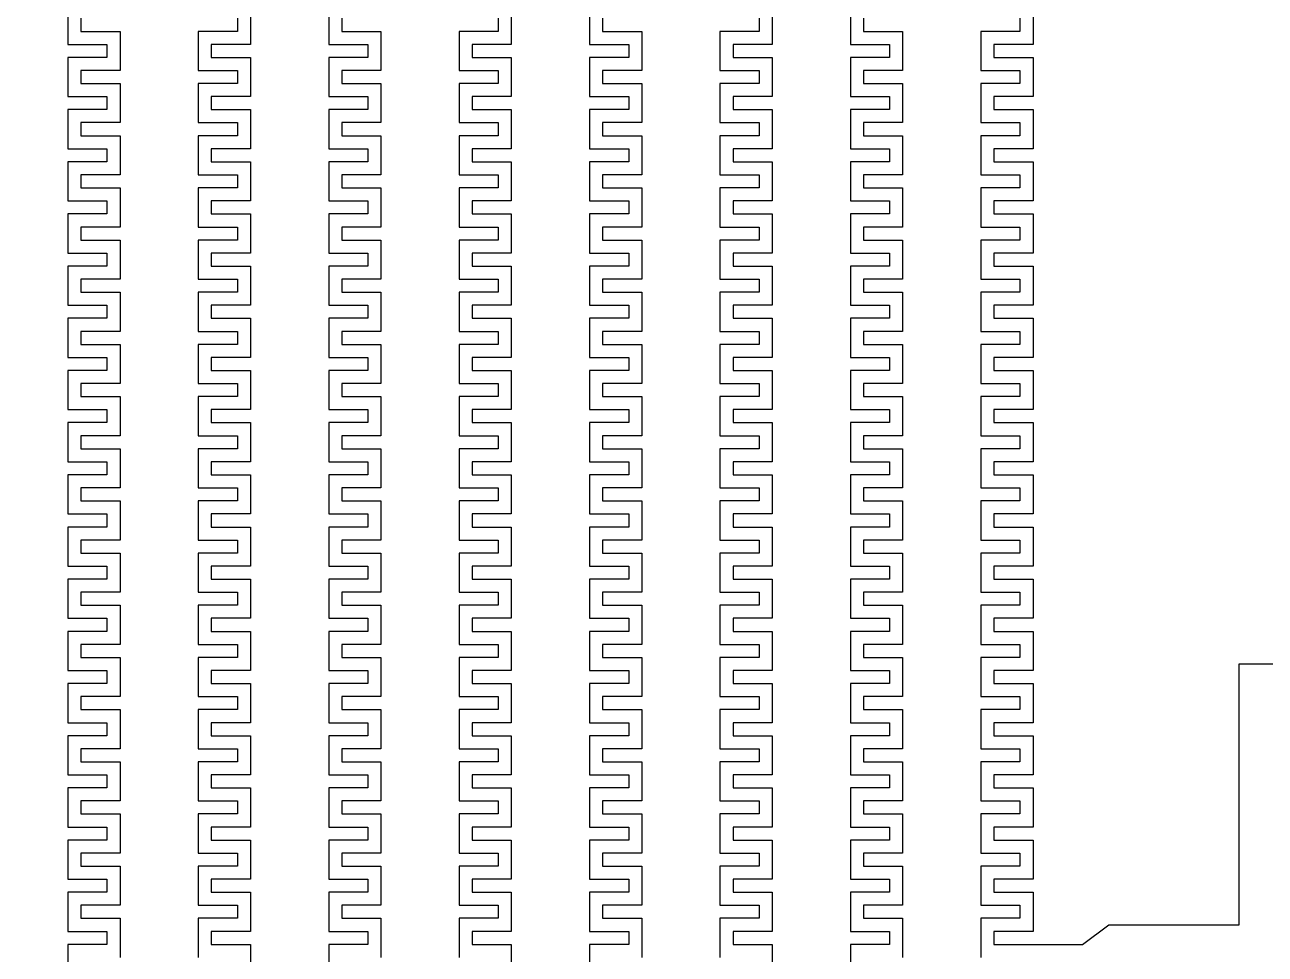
# Model space of a CAD drawing. Header units: millimetres. Extents: x -15719 to 274281, y 25504 to 323346.
# Drawn here: x 243253 to 245631, y 177539 to 179321 of the extents above; entities that cross this region are included whole.
import ezdxf

# ---------------------------------------------------------------- set-up
doc = ezdxf.new("R2010")
doc.units = ezdxf.units.MM
doc.layers.add('CLEAR', color=140, linetype='Continuous')
doc.layers.add('OPAQUE', color=10, linetype='Continuous')

msp = doc.modelspace()

# ---------------------------------------------------------------- linework, layer by layer
at = {"layer": 'CLEAR'}
for p, q in [((243336, 179358), (243336, 179283)), ((243686, 179358), (243686, 179283)), ((243836, 179358), (243836, 179283)), ((244186, 179358), (244186, 179283)), ((244336, 179358), (244336, 179283)), ((244686, 179358), (244686, 179283)), ((244836, 179358), (244836, 179283)), ((245186, 179358), (245186, 179283)), ((243361, 179333), (243361, 179308)), ((243661, 179333), (243661, 179308)), ((243861, 179333), (243861, 179308)), ((244161, 179333), (244161, 179308)), ((244361, 179333), (244361, 179308)), ((244661, 179333), (244661, 179308)), ((244861, 179333), (244861, 179308)), ((245161, 179333), (245161, 179308)), ((243361, 179308), (243436, 179308)), ((243436, 179308), (243436, 179233)), ((243661, 179308), (243586, 179308)), ((243586, 179308), (243586, 179233)), ((243861, 179308), (243936, 179308)), ((243936, 179308), (243936, 179233)), ((244161, 179308), (244086, 179308)), ((244086, 179308), (244086, 179233)), ((244361, 179308), (244436, 179308)), ((244436, 179308), (244436, 179233)), ((244661, 179308), (244586, 179308)), ((244586, 179308), (244586, 179233)), ((244861, 179308), (244936, 179308)), ((244936, 179308), (244936, 179233)), ((245161, 179308), (245086, 179308)), ((245086, 179308), (245086, 179233)), ((243336, 179283), (243411, 179283)), ((243411, 179283), (243411, 179258)), ((243686, 179283), (243611, 179283)), ((243611, 179283), (243611, 179258)), ((243836, 179283), (243911, 179283)), ((243911, 179283), (243911, 179258)), ((244186, 179283), (244111, 179283)), ((244111, 179283), (244111, 179258)), ((244336, 179283), (244411, 179283)), ((244411, 179283), (244411, 179258)), ((244686, 179283), (244611, 179283)), ((244611, 179283), (244611, 179258)), ((244836, 179283), (244911, 179283)), ((244911, 179283), (244911, 179258)), ((245186, 179283), (245111, 179283)), ((245111, 179283), (245111, 179258)), ((243411, 179258), (243336, 179258)), ((243336, 179258), (243336, 179183)), ((243611, 179258), (243686, 179258)), ((243686, 179258), (243686, 179183)), ((243911, 179258), (243836, 179258)), ((243836, 179258), (243836, 179183)), ((244111, 179258), (244186, 179258)), ((244186, 179258), (244186, 179183)), ((244411, 179258), (244336, 179258)), ((244336, 179258), (244336, 179183)), ((244611, 179258), (244686, 179258)), ((244686, 179258), (244686, 179183)), ((244911, 179258), (244836, 179258)), ((244836, 179258), (244836, 179183)), ((245111, 179258), (245186, 179258)), ((245186, 179258), (245186, 179183)), ((243436, 179233), (243361, 179233)), ((243361, 179233), (243361, 179208)), ((243586, 179233), (243661, 179233)), ((243661, 179233), (243661, 179208)), ((243936, 179233), (243861, 179233)), ((243861, 179233), (243861, 179208)), ((244086, 179233), (244161, 179233)), ((244161, 179233), (244161, 179208)), ((244436, 179233), (244361, 179233)), ((244361, 179233), (244361, 179208)), ((244586, 179233), (244661, 179233)), ((244661, 179233), (244661, 179208)), ((244936, 179233), (244861, 179233)), ((244861, 179233), (244861, 179208)), ((245086, 179233), (245161, 179233)), ((245161, 179233), (245161, 179208)), ((243361, 179208), (243436, 179208)), ((243436, 179208), (243436, 179133)), ((243661, 179208), (243586, 179208)), ((243586, 179208), (243586, 179133)), ((243861, 179208), (243936, 179208)), ((243936, 179208), (243936, 179133)), ((244161, 179208), (244086, 179208)), ((244086, 179208), (244086, 179133)), ((244361, 179208), (244436, 179208)), ((244436, 179208), (244436, 179133)), ((244661, 179208), (244586, 179208)), ((244586, 179208), (244586, 179133)), ((244861, 179208), (244936, 179208)), ((244936, 179208), (244936, 179133)), ((245161, 179208), (245086, 179208)), ((245086, 179208), (245086, 179133)), ((243336, 179183), (243411, 179183)), ((243411, 179183), (243411, 179158)), ((243686, 179183), (243611, 179183)), ((243611, 179183), (243611, 179158)), ((243836, 179183), (243911, 179183)), ((243911, 179183), (243911, 179158)), ((244186, 179183), (244111, 179183)), ((244111, 179183), (244111, 179158)), ((244336, 179183), (244411, 179183)), ((244411, 179183), (244411, 179158)), ((244686, 179183), (244611, 179183)), ((244611, 179183), (244611, 179158)), ((244836, 179183), (244911, 179183)), ((244911, 179183), (244911, 179158)), ((245186, 179183), (245111, 179183)), ((245111, 179183), (245111, 179158)), ((243411, 179158), (243336, 179158)), ((243336, 179158), (243336, 179083)), ((243611, 179158), (243686, 179158)), ((243686, 179158), (243686, 179083)), ((243911, 179158), (243836, 179158)), ((243836, 179158), (243836, 179083)), ((244111, 179158), (244186, 179158)), ((244186, 179158), (244186, 179083)), ((244411, 179158), (244336, 179158)), ((244336, 179158), (244336, 179083)), ((244611, 179158), (244686, 179158)), ((244686, 179158), (244686, 179083)), ((244911, 179158), (244836, 179158)), ((244836, 179158), (244836, 179083)), ((245111, 179158), (245186, 179158)), ((245186, 179158), (245186, 179083)), ((243436, 179133), (243361, 179133)), ((243361, 179133), (243361, 179108)), ((243586, 179133), (243661, 179133)), ((243661, 179133), (243661, 179108)), ((243936, 179133), (243861, 179133)), ((243861, 179133), (243861, 179108)), ((244086, 179133), (244161, 179133)), ((244161, 179133), (244161, 179108)), ((244436, 179133), (244361, 179133)), ((244361, 179133), (244361, 179108)), ((244586, 179133), (244661, 179133)), ((244661, 179133), (244661, 179108)), ((244936, 179133), (244861, 179133)), ((244861, 179133), (244861, 179108)), ((245086, 179133), (245161, 179133)), ((245161, 179133), (245161, 179108)), ((243361, 179108), (243436, 179108)), ((243436, 179108), (243436, 179033)), ((243661, 179108), (243586, 179108)), ((243586, 179108), (243586, 179033)), ((243861, 179108), (243936, 179108)), ((243936, 179108), (243936, 179033)), ((244161, 179108), (244086, 179108)), ((244086, 179108), (244086, 179033)), ((244361, 179108), (244436, 179108)), ((244436, 179108), (244436, 179033)), ((244661, 179108), (244586, 179108)), ((244586, 179108), (244586, 179033)), ((244861, 179108), (244936, 179108)), ((244936, 179108), (244936, 179033)), ((245161, 179108), (245086, 179108)), ((245086, 179108), (245086, 179033)), ((243336, 179083), (243411, 179083)), ((243411, 179083), (243411, 179058)), ((243686, 179083), (243611, 179083)), ((243611, 179083), (243611, 179058)), ((243836, 179083), (243911, 179083)), ((243911, 179083), (243911, 179058)), ((244186, 179083), (244111, 179083)), ((244111, 179083), (244111, 179058)), ((244336, 179083), (244411, 179083)), ((244411, 179083), (244411, 179058)), ((244686, 179083), (244611, 179083)), ((244611, 179083), (244611, 179058)), ((244836, 179083), (244911, 179083)), ((244911, 179083), (244911, 179058)), ((245186, 179083), (245111, 179083)), ((245111, 179083), (245111, 179058)), ((243411, 179058), (243336, 179058)), ((243336, 179058), (243336, 178983)), ((243611, 179058), (243686, 179058)), ((243686, 179058), (243686, 178983)), ((243911, 179058), (243836, 179058)), ((243836, 179058), (243836, 178983)), ((244111, 179058), (244186, 179058)), ((244186, 179058), (244186, 178983)), ((244411, 179058), (244336, 179058)), ((244336, 179058), (244336, 178983)), ((244611, 179058), (244686, 179058)), ((244686, 179058), (244686, 178983)), ((244911, 179058), (244836, 179058)), ((244836, 179058), (244836, 178983)), ((245111, 179058), (245186, 179058)), ((245186, 179058), (245186, 178983)), ((243436, 179033), (243361, 179033)), ((243361, 179033), (243361, 179008)), ((243586, 179033), (243661, 179033)), ((243661, 179033), (243661, 179008)), ((243936, 179033), (243861, 179033)), ((243861, 179033), (243861, 179008)), ((244086, 179033), (244161, 179033)), ((244161, 179033), (244161, 179008)), ((244436, 179033), (244361, 179033)), ((244361, 179033), (244361, 179008)), ((244586, 179033), (244661, 179033)), ((244661, 179033), (244661, 179008)), ((244936, 179033), (244861, 179033)), ((244861, 179033), (244861, 179008)), ((245086, 179033), (245161, 179033)), ((245161, 179033), (245161, 179008)), ((243361, 179008), (243436, 179008)), ((243436, 179008), (243436, 178933)), ((243661, 179008), (243586, 179008)), ((243586, 179008), (243586, 178933)), ((243861, 179008), (243936, 179008)), ((243936, 179008), (243936, 178933)), ((244161, 179008), (244086, 179008)), ((244086, 179008), (244086, 178933)), ((244361, 179008), (244436, 179008)), ((244436, 179008), (244436, 178933)), ((244661, 179008), (244586, 179008)), ((244586, 179008), (244586, 178933)), ((244861, 179008), (244936, 179008)), ((244936, 179008), (244936, 178933)), ((245161, 179008), (245086, 179008)), ((245086, 179008), (245086, 178933)), ((243336, 178983), (243411, 178983)), ((243411, 178983), (243411, 178958)), ((243686, 178983), (243611, 178983)), ((243611, 178983), (243611, 178958)), ((243836, 178983), (243911, 178983)), ((243911, 178983), (243911, 178958)), ((244186, 178983), (244111, 178983)), ((244111, 178983), (244111, 178958)), ((244336, 178983), (244411, 178983)), ((244411, 178983), (244411, 178958)), ((244686, 178983), (244611, 178983)), ((244611, 178983), (244611, 178958)), ((244836, 178983), (244911, 178983)), ((244911, 178983), (244911, 178958)), ((245186, 178983), (245111, 178983)), ((245111, 178983), (245111, 178958)), ((243411, 178958), (243336, 178958)), ((243336, 178958), (243336, 178883)), ((243611, 178958), (243686, 178958)), ((243686, 178958), (243686, 178883)), ((243911, 178958), (243836, 178958)), ((243836, 178958), (243836, 178883)), ((244111, 178958), (244186, 178958)), ((244186, 178958), (244186, 178883)), ((244411, 178958), (244336, 178958)), ((244336, 178958), (244336, 178883)), ((244611, 178958), (244686, 178958)), ((244686, 178958), (244686, 178883)), ((244911, 178958), (244836, 178958)), ((244836, 178958), (244836, 178883)), ((245111, 178958), (245186, 178958)), ((245186, 178958), (245186, 178883)), ((243436, 178933), (243361, 178933)), ((243361, 178933), (243361, 178908)), ((243586, 178933), (243661, 178933)), ((243661, 178933), (243661, 178908)), ((243936, 178933), (243861, 178933)), ((243861, 178933), (243861, 178908)), ((244086, 178933), (244161, 178933)), ((244161, 178933), (244161, 178908)), ((244436, 178933), (244361, 178933)), ((244361, 178933), (244361, 178908)), ((244586, 178933), (244661, 178933)), ((244661, 178933), (244661, 178908)), ((244936, 178933), (244861, 178933)), ((244861, 178933), (244861, 178908)), ((245086, 178933), (245161, 178933)), ((245161, 178933), (245161, 178908)), ((243361, 178908), (243436, 178908)), ((243436, 178908), (243436, 178833)), ((243661, 178908), (243586, 178908)), ((243586, 178908), (243586, 178833)), ((243861, 178908), (243936, 178908)), ((243936, 178908), (243936, 178833)), ((244161, 178908), (244086, 178908)), ((244086, 178908), (244086, 178833)), ((244361, 178908), (244436, 178908)), ((244436, 178908), (244436, 178833)), ((244661, 178908), (244586, 178908)), ((244586, 178908), (244586, 178833)), ((244861, 178908), (244936, 178908)), ((244936, 178908), (244936, 178833)), ((245161, 178908), (245086, 178908)), ((245086, 178908), (245086, 178833)), ((243336, 178883), (243411, 178883)), ((243411, 178883), (243411, 178858)), ((243686, 178883), (243611, 178883)), ((243611, 178883), (243611, 178858)), ((243836, 178883), (243911, 178883)), ((243911, 178883), (243911, 178858)), ((244186, 178883), (244111, 178883)), ((244111, 178883), (244111, 178858)), ((244336, 178883), (244411, 178883)), ((244411, 178883), (244411, 178858)), ((244686, 178883), (244611, 178883)), ((244611, 178883), (244611, 178858)), ((244836, 178883), (244911, 178883)), ((244911, 178883), (244911, 178858)), ((245186, 178883), (245111, 178883)), ((245111, 178883), (245111, 178858)), ((243411, 178858), (243336, 178858)), ((243336, 178858), (243336, 178783)), ((243611, 178858), (243686, 178858)), ((243686, 178858), (243686, 178783)), ((243911, 178858), (243836, 178858)), ((243836, 178858), (243836, 178783)), ((244111, 178858), (244186, 178858)), ((244186, 178858), (244186, 178783)), ((244411, 178858), (244336, 178858)), ((244336, 178858), (244336, 178783)), ((244611, 178858), (244686, 178858)), ((244686, 178858), (244686, 178783)), ((244911, 178858), (244836, 178858)), ((244836, 178858), (244836, 178783)), ((245111, 178858), (245186, 178858)), ((245186, 178858), (245186, 178783)), ((243436, 178833), (243361, 178833)), ((243361, 178833), (243361, 178808)), ((243586, 178833), (243661, 178833)), ((243661, 178833), (243661, 178808)), ((243936, 178833), (243861, 178833)), ((243861, 178833), (243861, 178808)), ((244086, 178833), (244161, 178833)), ((244161, 178833), (244161, 178808)), ((244436, 178833), (244361, 178833)), ((244361, 178833), (244361, 178808)), ((244586, 178833), (244661, 178833)), ((244661, 178833), (244661, 178808)), ((244936, 178833), (244861, 178833)), ((244861, 178833), (244861, 178808)), ((245086, 178833), (245161, 178833)), ((245161, 178833), (245161, 178808)), ((243361, 178808), (243436, 178808)), ((243436, 178808), (243436, 178733)), ((243661, 178808), (243586, 178808)), ((243586, 178808), (243586, 178733)), ((243861, 178808), (243936, 178808)), ((243936, 178808), (243936, 178733)), ((244161, 178808), (244086, 178808)), ((244086, 178808), (244086, 178733)), ((244361, 178808), (244436, 178808)), ((244436, 178808), (244436, 178733)), ((244661, 178808), (244586, 178808)), ((244586, 178808), (244586, 178733)), ((244861, 178808), (244936, 178808)), ((244936, 178808), (244936, 178733)), ((245161, 178808), (245086, 178808)), ((245086, 178808), (245086, 178733)), ((243336, 178783), (243411, 178783)), ((243411, 178783), (243411, 178758)), ((243686, 178783), (243611, 178783)), ((243611, 178783), (243611, 178758)), ((243836, 178783), (243911, 178783)), ((243911, 178783), (243911, 178758)), ((244186, 178783), (244111, 178783)), ((244111, 178783), (244111, 178758)), ((244336, 178783), (244411, 178783)), ((244411, 178783), (244411, 178758)), ((244686, 178783), (244611, 178783)), ((244611, 178783), (244611, 178758)), ((244836, 178783), (244911, 178783)), ((244911, 178783), (244911, 178758)), ((245186, 178783), (245111, 178783)), ((245111, 178783), (245111, 178758)), ((243411, 178758), (243336, 178758)), ((243336, 178758), (243336, 178683)), ((243611, 178758), (243686, 178758)), ((243686, 178758), (243686, 178683)), ((243911, 178758), (243836, 178758)), ((243836, 178758), (243836, 178683)), ((244111, 178758), (244186, 178758)), ((244186, 178758), (244186, 178683)), ((244411, 178758), (244336, 178758)), ((244336, 178758), (244336, 178683)), ((244611, 178758), (244686, 178758)), ((244686, 178758), (244686, 178683)), ((244911, 178758), (244836, 178758)), ((244836, 178758), (244836, 178683)), ((245111, 178758), (245186, 178758)), ((245186, 178758), (245186, 178683)), ((243436, 178733), (243361, 178733)), ((243361, 178733), (243361, 178708)), ((243586, 178733), (243661, 178733)), ((243661, 178733), (243661, 178708)), ((243936, 178733), (243861, 178733)), ((243861, 178733), (243861, 178708)), ((244086, 178733), (244161, 178733)), ((244161, 178733), (244161, 178708)), ((244436, 178733), (244361, 178733)), ((244361, 178733), (244361, 178708)), ((244586, 178733), (244661, 178733)), ((244661, 178733), (244661, 178708)), ((244936, 178733), (244861, 178733)), ((244861, 178733), (244861, 178708)), ((245086, 178733), (245161, 178733)), ((245161, 178733), (245161, 178708)), ((243361, 178708), (243436, 178708)), ((243436, 178708), (243436, 178633)), ((243661, 178708), (243586, 178708)), ((243586, 178708), (243586, 178633)), ((243861, 178708), (243936, 178708)), ((243936, 178708), (243936, 178633)), ((244161, 178708), (244086, 178708)), ((244086, 178708), (244086, 178633)), ((244361, 178708), (244436, 178708)), ((244436, 178708), (244436, 178633)), ((244661, 178708), (244586, 178708)), ((244586, 178708), (244586, 178633)), ((244861, 178708), (244936, 178708)), ((244936, 178708), (244936, 178633)), ((245161, 178708), (245086, 178708)), ((245086, 178708), (245086, 178633)), ((243336, 178683), (243411, 178683)), ((243411, 178683), (243411, 178658)), ((243686, 178683), (243611, 178683)), ((243611, 178683), (243611, 178658)), ((243836, 178683), (243911, 178683)), ((243911, 178683), (243911, 178658)), ((244186, 178683), (244111, 178683)), ((244111, 178683), (244111, 178658)), ((244336, 178683), (244411, 178683)), ((244411, 178683), (244411, 178658)), ((244686, 178683), (244611, 178683)), ((244611, 178683), (244611, 178658)), ((244836, 178683), (244911, 178683)), ((244911, 178683), (244911, 178658)), ((245186, 178683), (245111, 178683)), ((245111, 178683), (245111, 178658)), ((243411, 178658), (243336, 178658)), ((243336, 178658), (243336, 178583)), ((243611, 178658), (243686, 178658)), ((243686, 178658), (243686, 178583)), ((243911, 178658), (243836, 178658)), ((243836, 178658), (243836, 178583)), ((244111, 178658), (244186, 178658)), ((244186, 178658), (244186, 178583)), ((244411, 178658), (244336, 178658)), ((244336, 178658), (244336, 178583)), ((244611, 178658), (244686, 178658)), ((244686, 178658), (244686, 178583)), ((244911, 178658), (244836, 178658)), ((244836, 178658), (244836, 178583)), ((245111, 178658), (245186, 178658)), ((245186, 178658), (245186, 178583)), ((243436, 178633), (243361, 178633)), ((243361, 178633), (243361, 178608)), ((243586, 178633), (243661, 178633)), ((243661, 178633), (243661, 178608)), ((243936, 178633), (243861, 178633)), ((243861, 178633), (243861, 178608)), ((244086, 178633), (244161, 178633)), ((244161, 178633), (244161, 178608)), ((244436, 178633), (244361, 178633)), ((244361, 178633), (244361, 178608)), ((244586, 178633), (244661, 178633)), ((244661, 178633), (244661, 178608)), ((244936, 178633), (244861, 178633)), ((244861, 178633), (244861, 178608)), ((245086, 178633), (245161, 178633)), ((245161, 178633), (245161, 178608)), ((243361, 178608), (243436, 178608)), ((243436, 178608), (243436, 178533)), ((243661, 178608), (243586, 178608)), ((243586, 178608), (243586, 178533)), ((243861, 178608), (243936, 178608)), ((243936, 178608), (243936, 178533)), ((244161, 178608), (244086, 178608)), ((244086, 178608), (244086, 178533)), ((244361, 178608), (244436, 178608)), ((244436, 178608), (244436, 178533)), ((244661, 178608), (244586, 178608)), ((244586, 178608), (244586, 178533)), ((244861, 178608), (244936, 178608)), ((244936, 178608), (244936, 178533)), ((245161, 178608), (245086, 178608)), ((245086, 178608), (245086, 178533)), ((243336, 178583), (243411, 178583)), ((243411, 178583), (243411, 178558)), ((243686, 178583), (243611, 178583)), ((243611, 178583), (243611, 178558)), ((243836, 178583), (243911, 178583)), ((243911, 178583), (243911, 178558)), ((244186, 178583), (244111, 178583)), ((244111, 178583), (244111, 178558)), ((244336, 178583), (244411, 178583)), ((244411, 178583), (244411, 178558)), ((244686, 178583), (244611, 178583)), ((244611, 178583), (244611, 178558)), ((244836, 178583), (244911, 178583)), ((244911, 178583), (244911, 178558)), ((245186, 178583), (245111, 178583)), ((245111, 178583), (245111, 178558)), ((243411, 178558), (243336, 178558)), ((243336, 178558), (243336, 178483)), ((243611, 178558), (243686, 178558)), ((243686, 178558), (243686, 178483)), ((243911, 178558), (243836, 178558)), ((243836, 178558), (243836, 178483)), ((244111, 178558), (244186, 178558)), ((244186, 178558), (244186, 178483)), ((244411, 178558), (244336, 178558)), ((244336, 178558), (244336, 178483)), ((244611, 178558), (244686, 178558)), ((244686, 178558), (244686, 178483)), ((244911, 178558), (244836, 178558)), ((244836, 178558), (244836, 178483)), ((245111, 178558), (245186, 178558)), ((245186, 178558), (245186, 178483)), ((243436, 178533), (243361, 178533)), ((243361, 178533), (243361, 178508)), ((243586, 178533), (243661, 178533)), ((243661, 178533), (243661, 178508)), ((243936, 178533), (243861, 178533)), ((243861, 178533), (243861, 178508)), ((244086, 178533), (244161, 178533)), ((244161, 178533), (244161, 178508)), ((244436, 178533), (244361, 178533)), ((244361, 178533), (244361, 178508)), ((244586, 178533), (244661, 178533)), ((244661, 178533), (244661, 178508)), ((244936, 178533), (244861, 178533)), ((244861, 178533), (244861, 178508)), ((245086, 178533), (245161, 178533)), ((245161, 178533), (245161, 178508)), ((243361, 178508), (243436, 178508)), ((243436, 178508), (243436, 178433)), ((243661, 178508), (243586, 178508)), ((243586, 178508), (243586, 178433)), ((243861, 178508), (243936, 178508)), ((243936, 178508), (243936, 178433)), ((244161, 178508), (244086, 178508)), ((244086, 178508), (244086, 178433)), ((244361, 178508), (244436, 178508)), ((244436, 178508), (244436, 178433)), ((244661, 178508), (244586, 178508)), ((244586, 178508), (244586, 178433)), ((244861, 178508), (244936, 178508)), ((244936, 178508), (244936, 178433)), ((245161, 178508), (245086, 178508)), ((245086, 178508), (245086, 178433)), ((243336, 178483), (243411, 178483)), ((243411, 178483), (243411, 178458)), ((243686, 178483), (243611, 178483)), ((243611, 178483), (243611, 178458)), ((243836, 178483), (243911, 178483)), ((243911, 178483), (243911, 178458)), ((244186, 178483), (244111, 178483)), ((244111, 178483), (244111, 178458)), ((244336, 178483), (244411, 178483)), ((244411, 178483), (244411, 178458)), ((244686, 178483), (244611, 178483)), ((244611, 178483), (244611, 178458)), ((244836, 178483), (244911, 178483)), ((244911, 178483), (244911, 178458)), ((245186, 178483), (245111, 178483)), ((245111, 178483), (245111, 178458)), ((243411, 178458), (243336, 178458)), ((243336, 178458), (243336, 178383)), ((243611, 178458), (243686, 178458)), ((243686, 178458), (243686, 178383)), ((243911, 178458), (243836, 178458)), ((243836, 178458), (243836, 178383)), ((244111, 178458), (244186, 178458)), ((244186, 178458), (244186, 178383)), ((244411, 178458), (244336, 178458)), ((244336, 178458), (244336, 178383)), ((244611, 178458), (244686, 178458)), ((244686, 178458), (244686, 178383)), ((244911, 178458), (244836, 178458)), ((244836, 178458), (244836, 178383)), ((245111, 178458), (245186, 178458)), ((245186, 178458), (245186, 178383)), ((243436, 178433), (243361, 178433)), ((243361, 178433), (243361, 178408)), ((243586, 178433), (243661, 178433)), ((243661, 178433), (243661, 178408)), ((243936, 178433), (243861, 178433)), ((243861, 178433), (243861, 178408)), ((244086, 178433), (244161, 178433)), ((244161, 178433), (244161, 178408)), ((244436, 178433), (244361, 178433)), ((244361, 178433), (244361, 178408)), ((244586, 178433), (244661, 178433)), ((244661, 178433), (244661, 178408)), ((244936, 178433), (244861, 178433)), ((244861, 178433), (244861, 178408)), ((245086, 178433), (245161, 178433)), ((245161, 178433), (245161, 178408)), ((243361, 178408), (243436, 178408)), ((243436, 178408), (243436, 178333)), ((243661, 178408), (243586, 178408)), ((243586, 178408), (243586, 178333)), ((243861, 178408), (243936, 178408)), ((243936, 178408), (243936, 178333)), ((244161, 178408), (244086, 178408)), ((244086, 178408), (244086, 178333)), ((244361, 178408), (244436, 178408)), ((244436, 178408), (244436, 178333)), ((244661, 178408), (244586, 178408)), ((244586, 178408), (244586, 178333)), ((244861, 178408), (244936, 178408)), ((244936, 178408), (244936, 178333)), ((245161, 178408), (245086, 178408)), ((245086, 178408), (245086, 178333)), ((243336, 178383), (243411, 178383)), ((243411, 178383), (243411, 178358)), ((243686, 178383), (243611, 178383)), ((243611, 178383), (243611, 178358)), ((243836, 178383), (243911, 178383)), ((243911, 178383), (243911, 178358)), ((244186, 178383), (244111, 178383)), ((244111, 178383), (244111, 178358)), ((244336, 178383), (244411, 178383)), ((244411, 178383), (244411, 178358)), ((244686, 178383), (244611, 178383)), ((244611, 178383), (244611, 178358)), ((244836, 178383), (244911, 178383)), ((244911, 178383), (244911, 178358)), ((245186, 178383), (245111, 178383)), ((245111, 178383), (245111, 178358)), ((243411, 178358), (243336, 178358)), ((243336, 178358), (243336, 178283)), ((243611, 178358), (243686, 178358)), ((243686, 178358), (243686, 178283)), ((243911, 178358), (243836, 178358)), ((243836, 178358), (243836, 178283)), ((244111, 178358), (244186, 178358)), ((244186, 178358), (244186, 178283)), ((244411, 178358), (244336, 178358)), ((244336, 178358), (244336, 178283)), ((244611, 178358), (244686, 178358)), ((244686, 178358), (244686, 178283)), ((244911, 178358), (244836, 178358)), ((244836, 178358), (244836, 178283)), ((245111, 178358), (245186, 178358)), ((245186, 178358), (245186, 178283)), ((243436, 178333), (243361, 178333)), ((243361, 178333), (243361, 178308)), ((243586, 178333), (243661, 178333)), ((243661, 178333), (243661, 178308)), ((243936, 178333), (243861, 178333)), ((243861, 178333), (243861, 178308)), ((244086, 178333), (244161, 178333)), ((244161, 178333), (244161, 178308)), ((244436, 178333), (244361, 178333)), ((244361, 178333), (244361, 178308)), ((244586, 178333), (244661, 178333)), ((244661, 178333), (244661, 178308)), ((244936, 178333), (244861, 178333)), ((244861, 178333), (244861, 178308)), ((245086, 178333), (245161, 178333)), ((245161, 178333), (245161, 178308)), ((243361, 178308), (243436, 178308)), ((243436, 178308), (243436, 178233)), ((243661, 178308), (243586, 178308)), ((243586, 178308), (243586, 178233)), ((243861, 178308), (243936, 178308)), ((243936, 178308), (243936, 178233)), ((244161, 178308), (244086, 178308)), ((244086, 178308), (244086, 178233)), ((244361, 178308), (244436, 178308)), ((244436, 178308), (244436, 178233)), ((244661, 178308), (244586, 178308)), ((244586, 178308), (244586, 178233)), ((244861, 178308), (244936, 178308)), ((244936, 178308), (244936, 178233)), ((245161, 178308), (245086, 178308)), ((245086, 178308), (245086, 178233)), ((243336, 178283), (243411, 178283)), ((243411, 178283), (243411, 178258)), ((243686, 178283), (243611, 178283)), ((243611, 178283), (243611, 178258)), ((243836, 178283), (243911, 178283)), ((243911, 178283), (243911, 178258)), ((244186, 178283), (244111, 178283)), ((244111, 178283), (244111, 178258)), ((244336, 178283), (244411, 178283)), ((244411, 178283), (244411, 178258)), ((244686, 178283), (244611, 178283)), ((244611, 178283), (244611, 178258)), ((244836, 178283), (244911, 178283)), ((244911, 178283), (244911, 178258)), ((245186, 178283), (245111, 178283)), ((245111, 178283), (245111, 178258)), ((243411, 178258), (243336, 178258)), ((243336, 178258), (243336, 178183)), ((243611, 178258), (243686, 178258)), ((243686, 178258), (243686, 178183)), ((243911, 178258), (243836, 178258)), ((243836, 178258), (243836, 178183)), ((244111, 178258), (244186, 178258)), ((244186, 178258), (244186, 178183)), ((244411, 178258), (244336, 178258)), ((244336, 178258), (244336, 178183)), ((244611, 178258), (244686, 178258)), ((244686, 178258), (244686, 178183)), ((244911, 178258), (244836, 178258)), ((244836, 178258), (244836, 178183)), ((245111, 178258), (245186, 178258)), ((245186, 178258), (245186, 178183)), ((243436, 178233), (243361, 178233)), ((243361, 178233), (243361, 178208)), ((243586, 178233), (243661, 178233)), ((243661, 178233), (243661, 178208)), ((243936, 178233), (243861, 178233)), ((243861, 178233), (243861, 178208)), ((244086, 178233), (244161, 178233)), ((244161, 178233), (244161, 178208)), ((244436, 178233), (244361, 178233)), ((244361, 178233), (244361, 178208)), ((244586, 178233), (244661, 178233)), ((244661, 178233), (244661, 178208)), ((244936, 178233), (244861, 178233)), ((244861, 178233), (244861, 178208)), ((245086, 178233), (245161, 178233)), ((245161, 178233), (245161, 178208)), ((243361, 178208), (243436, 178208)), ((243436, 178208), (243436, 178133)), ((243661, 178208), (243586, 178208)), ((243586, 178208), (243586, 178133)), ((243861, 178208), (243936, 178208)), ((243936, 178208), (243936, 178133)), ((244161, 178208), (244086, 178208)), ((244086, 178208), (244086, 178133)), ((244361, 178208), (244436, 178208)), ((244436, 178208), (244436, 178133)), ((244661, 178208), (244586, 178208)), ((244586, 178208), (244586, 178133)), ((244861, 178208), (244936, 178208)), ((244936, 178208), (244936, 178133)), ((245161, 178208), (245086, 178208)), ((245086, 178208), (245086, 178133)), ((243336, 178183), (243411, 178183)), ((243411, 178183), (243411, 178158)), ((243686, 178183), (243611, 178183)), ((243611, 178183), (243611, 178158)), ((243836, 178183), (243911, 178183)), ((243911, 178183), (243911, 178158)), ((244186, 178183), (244111, 178183)), ((244111, 178183), (244111, 178158)), ((244336, 178183), (244411, 178183)), ((244411, 178183), (244411, 178158)), ((244686, 178183), (244611, 178183)), ((244611, 178183), (244611, 178158)), ((244836, 178183), (244911, 178183)), ((244911, 178183), (244911, 178158)), ((245186, 178183), (245111, 178183)), ((245111, 178183), (245111, 178158)), ((243411, 178158), (243336, 178158)), ((243336, 178158), (243336, 178083)), ((243611, 178158), (243686, 178158)), ((243686, 178158), (243686, 178083)), ((243911, 178158), (243836, 178158)), ((243836, 178158), (243836, 178083)), ((244111, 178158), (244186, 178158)), ((244186, 178158), (244186, 178083)), ((244411, 178158), (244336, 178158)), ((244336, 178158), (244336, 178083)), ((244611, 178158), (244686, 178158)), ((244686, 178158), (244686, 178083)), ((244911, 178158), (244836, 178158)), ((244836, 178158), (244836, 178083)), ((245111, 178158), (245186, 178158)), ((245186, 178158), (245186, 178083)), ((243436, 178133), (243361, 178133)), ((243361, 178133), (243361, 178108)), ((243586, 178133), (243661, 178133)), ((243661, 178133), (243661, 178108)), ((243936, 178133), (243861, 178133)), ((243861, 178133), (243861, 178108)), ((244086, 178133), (244161, 178133)), ((244161, 178133), (244161, 178108)), ((244436, 178133), (244361, 178133)), ((244361, 178133), (244361, 178108)), ((244586, 178133), (244661, 178133)), ((244661, 178133), (244661, 178108)), ((244936, 178133), (244861, 178133)), ((244861, 178133), (244861, 178108)), ((245086, 178133), (245161, 178133)), ((245161, 178133), (245161, 178108)), ((243361, 178108), (243436, 178108)), ((243436, 178108), (243436, 178033)), ((243661, 178108), (243586, 178108)), ((243586, 178108), (243586, 178033)), ((243861, 178108), (243936, 178108)), ((243936, 178108), (243936, 178033)), ((244161, 178108), (244086, 178108)), ((244086, 178108), (244086, 178033)), ((244361, 178108), (244436, 178108)), ((244436, 178108), (244436, 178033)), ((244661, 178108), (244586, 178108)), ((244586, 178108), (244586, 178033)), ((244861, 178108), (244936, 178108)), ((244936, 178108), (244936, 178033)), ((245161, 178108), (245086, 178108)), ((245086, 178108), (245086, 178033)), ((243336, 178083), (243411, 178083)), ((243411, 178083), (243411, 178058)), ((243686, 178083), (243611, 178083)), ((243611, 178083), (243611, 178058)), ((243836, 178083), (243911, 178083)), ((243911, 178083), (243911, 178058)), ((244186, 178083), (244111, 178083)), ((244111, 178083), (244111, 178058)), ((244336, 178083), (244411, 178083)), ((244411, 178083), (244411, 178058)), ((244686, 178083), (244611, 178083)), ((244611, 178083), (244611, 178058)), ((244836, 178083), (244911, 178083)), ((244911, 178083), (244911, 178058)), ((245186, 178083), (245111, 178083)), ((245111, 178083), (245111, 178058)), ((245581, 177595.5), (245581, 178095.5)), ((245581, 178095.5), (245781, 178095.5)), ((243411, 178058), (243336, 178058)), ((243336, 178058), (243336, 177983)), ((243611, 178058), (243686, 178058)), ((243686, 178058), (243686, 177983)), ((243911, 178058), (243836, 178058)), ((243836, 178058), (243836, 177983)), ((244111, 178058), (244186, 178058)), ((244186, 178058), (244186, 177983)), ((244411, 178058), (244336, 178058)), ((244336, 178058), (244336, 177983)), ((244611, 178058), (244686, 178058)), ((244686, 178058), (244686, 177983)), ((244911, 178058), (244836, 178058)), ((244836, 178058), (244836, 177983)), ((245111, 178058), (245186, 178058)), ((245186, 178058), (245186, 177983)), ((243436, 178033), (243361, 178033)), ((243361, 178033), (243361, 178008)), ((243586, 178033), (243661, 178033)), ((243661, 178033), (243661, 178008)), ((243936, 178033), (243861, 178033)), ((243861, 178033), (243861, 178008)), ((244086, 178033), (244161, 178033)), ((244161, 178033), (244161, 178008)), ((244436, 178033), (244361, 178033)), ((244361, 178033), (244361, 178008)), ((244586, 178033), (244661, 178033)), ((244661, 178033), (244661, 178008)), ((244936, 178033), (244861, 178033)), ((244861, 178033), (244861, 178008)), ((245086, 178033), (245161, 178033)), ((245161, 178033), (245161, 178008)), ((243361, 178008), (243436, 178008)), ((243436, 178008), (243436, 177933)), ((243661, 178008), (243586, 178008)), ((243586, 178008), (243586, 177933)), ((243861, 178008), (243936, 178008)), ((243936, 178008), (243936, 177933)), ((244161, 178008), (244086, 178008)), ((244086, 178008), (244086, 177933)), ((244361, 178008), (244436, 178008)), ((244436, 178008), (244436, 177933)), ((244661, 178008), (244586, 178008)), ((244586, 178008), (244586, 177933)), ((244861, 178008), (244936, 178008)), ((244936, 178008), (244936, 177933)), ((245161, 178008), (245086, 178008)), ((245086, 178008), (245086, 177933)), ((243336, 177983), (243411, 177983)), ((243411, 177983), (243411, 177958)), ((243686, 177983), (243611, 177983)), ((243611, 177983), (243611, 177958)), ((243836, 177983), (243911, 177983)), ((243911, 177983), (243911, 177958)), ((244186, 177983), (244111, 177983)), ((244111, 177983), (244111, 177958)), ((244336, 177983), (244411, 177983)), ((244411, 177983), (244411, 177958)), ((244686, 177983), (244611, 177983)), ((244611, 177983), (244611, 177958)), ((244836, 177983), (244911, 177983)), ((244911, 177983), (244911, 177958)), ((245186, 177983), (245111, 177983)), ((245111, 177983), (245111, 177958)), ((243411, 177958), (243336, 177958)), ((243336, 177958), (243336, 177883)), ((243611, 177958), (243686, 177958)), ((243686, 177958), (243686, 177883)), ((243911, 177958), (243836, 177958)), ((243836, 177958), (243836, 177883)), ((244111, 177958), (244186, 177958)), ((244186, 177958), (244186, 177883)), ((244411, 177958), (244336, 177958)), ((244336, 177958), (244336, 177883)), ((244611, 177958), (244686, 177958)), ((244686, 177958), (244686, 177883)), ((244911, 177958), (244836, 177958)), ((244836, 177958), (244836, 177883)), ((245111, 177958), (245186, 177958)), ((245186, 177958), (245186, 177883)), ((243436, 177933), (243361, 177933)), ((243361, 177933), (243361, 177908)), ((243586, 177933), (243661, 177933)), ((243661, 177933), (243661, 177908)), ((243936, 177933), (243861, 177933)), ((243861, 177933), (243861, 177908)), ((244086, 177933), (244161, 177933)), ((244161, 177933), (244161, 177908)), ((244436, 177933), (244361, 177933)), ((244361, 177933), (244361, 177908)), ((244586, 177933), (244661, 177933)), ((244661, 177933), (244661, 177908)), ((244936, 177933), (244861, 177933)), ((244861, 177933), (244861, 177908)), ((245086, 177933), (245161, 177933)), ((245161, 177933), (245161, 177908)), ((243361, 177908), (243436, 177908)), ((243436, 177908), (243436, 177833)), ((243661, 177908), (243586, 177908)), ((243586, 177908), (243586, 177833)), ((243861, 177908), (243936, 177908)), ((243936, 177908), (243936, 177833)), ((244161, 177908), (244086, 177908)), ((244086, 177908), (244086, 177833)), ((244361, 177908), (244436, 177908)), ((244436, 177908), (244436, 177833)), ((244661, 177908), (244586, 177908)), ((244586, 177908), (244586, 177833)), ((244861, 177908), (244936, 177908)), ((244936, 177908), (244936, 177833)), ((245161, 177908), (245086, 177908)), ((245086, 177908), (245086, 177833)), ((243336, 177883), (243411, 177883)), ((243411, 177883), (243411, 177858)), ((243686, 177883), (243611, 177883)), ((243611, 177883), (243611, 177858)), ((243836, 177883), (243911, 177883)), ((243911, 177883), (243911, 177858)), ((244186, 177883), (244111, 177883)), ((244111, 177883), (244111, 177858)), ((244336, 177883), (244411, 177883)), ((244411, 177883), (244411, 177858)), ((244686, 177883), (244611, 177883)), ((244611, 177883), (244611, 177858)), ((244836, 177883), (244911, 177883)), ((244911, 177883), (244911, 177858)), ((245186, 177883), (245111, 177883)), ((245111, 177883), (245111, 177858)), ((243411, 177858), (243336, 177858)), ((243336, 177858), (243336, 177783)), ((243611, 177858), (243686, 177858)), ((243686, 177858), (243686, 177783)), ((243911, 177858), (243836, 177858)), ((243836, 177858), (243836, 177783)), ((244111, 177858), (244186, 177858)), ((244186, 177858), (244186, 177783)), ((244411, 177858), (244336, 177858)), ((244336, 177858), (244336, 177783)), ((244611, 177858), (244686, 177858)), ((244686, 177858), (244686, 177783)), ((244911, 177858), (244836, 177858)), ((244836, 177858), (244836, 177783)), ((245111, 177858), (245186, 177858)), ((245186, 177858), (245186, 177783)), ((243436, 177833), (243361, 177833)), ((243361, 177833), (243361, 177808)), ((243586, 177833), (243661, 177833)), ((243661, 177833), (243661, 177808)), ((243936, 177833), (243861, 177833)), ((243861, 177833), (243861, 177808)), ((244086, 177833), (244161, 177833)), ((244161, 177833), (244161, 177808)), ((244436, 177833), (244361, 177833)), ((244361, 177833), (244361, 177808)), ((244586, 177833), (244661, 177833)), ((244661, 177833), (244661, 177808)), ((244936, 177833), (244861, 177833)), ((244861, 177833), (244861, 177808)), ((245086, 177833), (245161, 177833)), ((245161, 177833), (245161, 177808)), ((243361, 177808), (243436, 177808)), ((243436, 177808), (243436, 177733)), ((243661, 177808), (243586, 177808)), ((243586, 177808), (243586, 177733)), ((243861, 177808), (243936, 177808)), ((243936, 177808), (243936, 177733)), ((244161, 177808), (244086, 177808)), ((244086, 177808), (244086, 177733)), ((244361, 177808), (244436, 177808)), ((244436, 177808), (244436, 177733)), ((244661, 177808), (244586, 177808)), ((244586, 177808), (244586, 177733)), ((244861, 177808), (244936, 177808)), ((244936, 177808), (244936, 177733)), ((245161, 177808), (245086, 177808)), ((245086, 177808), (245086, 177733)), ((243336, 177783), (243411, 177783)), ((243411, 177783), (243411, 177758)), ((243686, 177783), (243611, 177783)), ((243611, 177783), (243611, 177758)), ((243836, 177783), (243911, 177783)), ((243911, 177783), (243911, 177758)), ((244186, 177783), (244111, 177783)), ((244111, 177783), (244111, 177758)), ((244336, 177783), (244411, 177783)), ((244411, 177783), (244411, 177758)), ((244686, 177783), (244611, 177783)), ((244611, 177783), (244611, 177758)), ((244836, 177783), (244911, 177783)), ((244911, 177783), (244911, 177758)), ((245186, 177783), (245111, 177783)), ((245111, 177783), (245111, 177758)), ((243411, 177758), (243336, 177758)), ((243336, 177758), (243336, 177683)), ((243611, 177758), (243686, 177758)), ((243686, 177758), (243686, 177683)), ((243911, 177758), (243836, 177758)), ((243836, 177758), (243836, 177683)), ((244111, 177758), (244186, 177758)), ((244186, 177758), (244186, 177683)), ((244411, 177758), (244336, 177758)), ((244336, 177758), (244336, 177683)), ((244611, 177758), (244686, 177758)), ((244686, 177758), (244686, 177683)), ((244911, 177758), (244836, 177758)), ((244836, 177758), (244836, 177683)), ((245111, 177758), (245186, 177758)), ((245186, 177758), (245186, 177683)), ((243436, 177733), (243361, 177733)), ((243361, 177733), (243361, 177708)), ((243586, 177733), (243661, 177733)), ((243661, 177733), (243661, 177708)), ((243936, 177733), (243861, 177733)), ((243861, 177733), (243861, 177708)), ((244086, 177733), (244161, 177733)), ((244161, 177733), (244161, 177708)), ((244436, 177733), (244361, 177733)), ((244361, 177733), (244361, 177708)), ((244586, 177733), (244661, 177733)), ((244661, 177733), (244661, 177708)), ((244936, 177733), (244861, 177733)), ((244861, 177733), (244861, 177708)), ((245086, 177733), (245161, 177733)), ((245161, 177733), (245161, 177708)), ((243361, 177708), (243436, 177708)), ((243436, 177708), (243436, 177633)), ((243661, 177708), (243586, 177708)), ((243586, 177708), (243586, 177633)), ((243861, 177708), (243936, 177708)), ((243936, 177708), (243936, 177633)), ((244161, 177708), (244086, 177708)), ((244086, 177708), (244086, 177633)), ((244361, 177708), (244436, 177708)), ((244436, 177708), (244436, 177633)), ((244661, 177708), (244586, 177708)), ((244586, 177708), (244586, 177633)), ((244861, 177708), (244936, 177708)), ((244936, 177708), (244936, 177633)), ((245161, 177708), (245086, 177708)), ((245086, 177708), (245086, 177633)), ((243336, 177683), (243411, 177683)), ((243411, 177683), (243411, 177658)), ((243686, 177683), (243611, 177683)), ((243611, 177683), (243611, 177658)), ((243836, 177683), (243911, 177683)), ((243911, 177683), (243911, 177658)), ((244186, 177683), (244111, 177683)), ((244111, 177683), (244111, 177658)), ((244336, 177683), (244411, 177683)), ((244411, 177683), (244411, 177658)), ((244686, 177683), (244611, 177683)), ((244611, 177683), (244611, 177658)), ((244836, 177683), (244911, 177683)), ((244911, 177683), (244911, 177658)), ((245186, 177683), (245111, 177683)), ((245111, 177683), (245111, 177658)), ((243411, 177658), (243336, 177658)), ((243336, 177658), (243336, 177583)), ((243611, 177658), (243686, 177658)), ((243686, 177658), (243686, 177583)), ((243911, 177658), (243836, 177658)), ((243836, 177658), (243836, 177583)), ((244111, 177658), (244186, 177658)), ((244186, 177658), (244186, 177583)), ((244411, 177658), (244336, 177658)), ((244336, 177658), (244336, 177583)), ((244611, 177658), (244686, 177658)), ((244686, 177658), (244686, 177583)), ((244911, 177658), (244836, 177658)), ((244836, 177658), (244836, 177583)), ((245111, 177658), (245186, 177658)), ((245186, 177658), (245186, 177583)), ((243436, 177633), (243361, 177633)), ((243361, 177633), (243361, 177608)), ((243586, 177633), (243661, 177633)), ((243661, 177633), (243661, 177608)), ((243936, 177633), (243861, 177633)), ((243861, 177633), (243861, 177608)), ((244086, 177633), (244161, 177633)), ((244161, 177633), (244161, 177608)), ((244436, 177633), (244361, 177633)), ((244361, 177633), (244361, 177608)), ((244586, 177633), (244661, 177633)), ((244661, 177633), (244661, 177608)), ((244936, 177633), (244861, 177633)), ((244861, 177633), (244861, 177608)), ((245086, 177633), (245161, 177633)), ((245161, 177633), (245161, 177608)), ((243361, 177608), (243436, 177608)), ((243436, 177608), (243436, 177533)), ((243661, 177608), (243586, 177608)), ((243586, 177608), (243586, 177533)), ((243861, 177608), (243936, 177608)), ((243936, 177608), (243936, 177533)), ((244161, 177608), (244086, 177608)), ((244086, 177608), (244086, 177533)), ((244361, 177608), (244436, 177608)), ((244436, 177608), (244436, 177533)), ((244661, 177608), (244586, 177608)), ((244586, 177608), (244586, 177533)), ((244861, 177608), (244936, 177608)), ((244936, 177608), (244936, 177533)), ((245161, 177608), (245086, 177608)), ((245086, 177608), (245086, 177533)), ((243336, 177583), (243411, 177583)), ((243411, 177583), (243411, 177558)), ((243686, 177583), (243611, 177583)), ((243611, 177583), (243611, 177558)), ((243836, 177583), (243911, 177583)), ((243911, 177583), (243911, 177558)), ((244186, 177583), (244111, 177583)), ((244111, 177583), (244111, 177558)), ((244336, 177583), (244411, 177583)), ((244411, 177583), (244411, 177558)), ((244686, 177583), (244611, 177583)), ((244611, 177583), (244611, 177558)), ((244836, 177583), (244911, 177583)), ((244911, 177583), (244911, 177558)), ((245186, 177583), (245111, 177583)), ((245111, 177583), (245111, 177558)), ((245281, 177558), (245331, 177595.5)), ((245331, 177595.5), (245581, 177595.5)), ((243411, 177558), (243336, 177558)), ((243336, 177558), (243336, 177483)), ((243611, 177558), (243686, 177558)), ((243686, 177558), (243686, 177483)), ((243911, 177558), (243836, 177558)), ((243836, 177558), (243836, 177483)), ((244111, 177558), (244186, 177558)), ((244186, 177558), (244186, 177483)), ((244411, 177558), (244336, 177558)), ((244336, 177558), (244336, 177483)), ((244611, 177558), (244686, 177558)), ((244686, 177558), (244686, 177483)), ((244911, 177558), (244836, 177558)), ((244836, 177558), (244836, 177483)), ((245111, 177558), (245281, 177558))]:
    msp.add_line(p, q, dxfattribs=at)
at = {"layer": 'OPAQUE'}
msp.add_circle((249281, 183345.5), 25000, dxfattribs=at)

doc.saveas('drawing.dxf')
